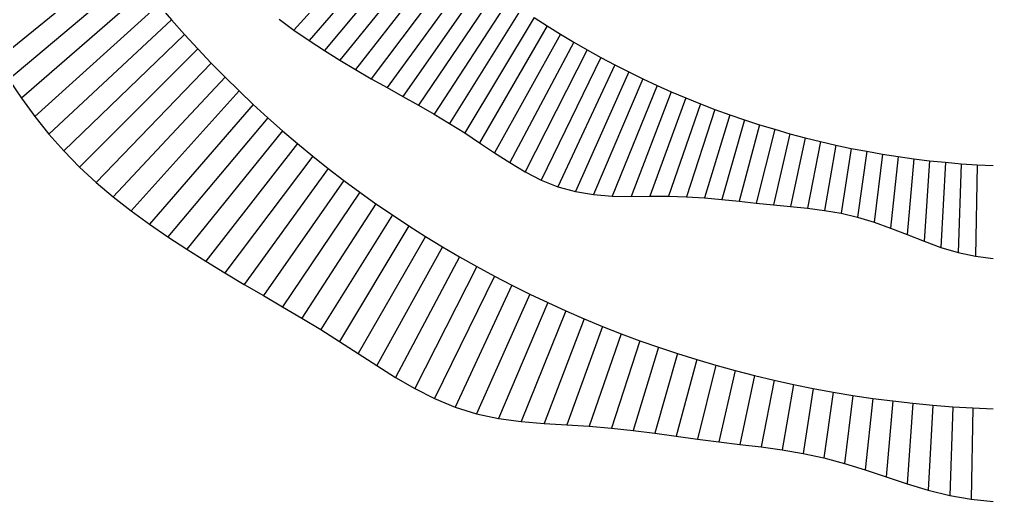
# Model space of a CAD drawing. Header units: metres. Extents: x -30.4 to 28.5, y -25.7 to 29.7.
# Drawn here: x -20.02 to -0.01, y -25.66 to -15.75 of the extents above; entities that cross this region are included whole.
import ezdxf

# ---------------------------------------------------------------- set-up
doc = ezdxf.new("R2010")
doc.units = ezdxf.units.M
for name, color, linetype in [('Fill', 3, 'Continuous'), ('Inner', 2, 'Continuous'), ('Outer', 1, 'Continuous')]:
    doc.layers.add(name, color=color, linetype=linetype)

msp = doc.modelspace()

# ---------------------------------------------------------------- linework, layer by layer
at = {"layer": 'Fill'}
for p, q in [((-12.156, -13.5), (-14.374, -15.964)), ((-11.928, -13.721), (-14.063, -16.178)), ((-11.695, -13.938), (-13.748, -16.384)), ((-11.459, -14.151), (-13.429, -16.583)), ((-11.219, -14.359), (-13.107, -16.777)), ((-17.907, -14.501), (-20.47, -16.576)), ((-10.975, -14.564), (-12.784, -16.964)), ((-10.727, -14.765), (-12.458, -17.147)), ((-17.662, -14.82), (-20.233, -16.977)), ((-10.476, -14.961), (-12.133, -17.327)), ((-17.411, -15.135), (-19.975, -17.364)), ((-10.221, -15.153), (-11.809, -17.508)), ((-9.962, -15.341), (-11.489, -17.692)), ((-17.154, -15.446), (-19.701, -17.739)), ((-9.7, -15.524), (-11.174, -17.882)), ((-16.892, -15.752), (-19.411, -18.101)), ((-9.435, -15.703), (-10.863, -18.079)), ((-9.167, -15.877), (-10.555, -18.282)), ((-16.625, -16.054), (-19.105, -18.45)), ((-8.895, -16.047), (-10.248, -18.487)), ((-16.352, -16.352), (-18.782, -18.782)), ((-8.62, -16.212), (-9.937, -18.689)), ((-8.342, -16.372), (-9.619, -18.879)), ((-8.061, -16.528), (-9.29, -19.047)), ((-16.074, -16.645), (-18.442, -19.097)), ((-7.777, -16.679), (-8.946, -19.184)), ((-15.79, -16.933), (-18.087, -19.396)), ((-7.491, -16.824), (-8.586, -19.284)), ((-7.201, -16.965), (-8.212, -19.346)), ((-6.909, -17.101), (-7.828, -19.376)), ((-15.502, -17.216), (-17.72, -19.68)), ((-6.615, -17.232), (-7.44, -19.383)), ((-6.318, -17.358), (-7.054, -19.38)), ((-15.208, -17.495), (-17.344, -19.952)), ((-6.018, -17.479), (-6.673, -19.381)), ((-5.717, -17.595), (-6.301, -19.391)), ((-14.909, -17.768), (-16.962, -20.214)), ((-5.413, -17.705), (-5.935, -19.414)), ((-5.107, -17.81), (-5.576, -19.446)), ((-4.799, -17.91), (-5.221, -19.484)), ((-14.605, -18.036), (-16.576, -20.469)), ((-4.489, -18.004), (-4.867, -19.522)), ((-4.177, -18.094), (-4.515, -19.557)), ((-3.864, -18.177), (-4.164, -19.591)), ((-14.297, -18.299), (-16.186, -20.717)), ((-3.549, -18.256), (-3.815, -19.627)), ((-3.232, -18.328), (-3.469, -19.672)), ((-2.914, -18.396), (-3.125, -19.73)), ((-13.984, -18.557), (-15.793, -20.958)), ((-2.594, -18.457), (-2.784, -19.81)), ((-2.273, -18.514), (-2.445, -19.911)), ((-1.951, -18.564), (-2.106, -20.034)), ((-1.628, -18.609), (-1.765, -20.17)), ((-1.304, -18.649), (-1.42, -20.307)), ((-0.979, -18.683), (-1.071, -20.434)), ((-0.653, -18.711), (-0.717, -20.538)), ((-0.327, -18.733), (-0.36, -20.613)), ((-13.666, -18.81), (-15.397, -21.192)), ((-13.344, -19.057), (-15.001, -21.423)), ((-13.017, -19.298), (-14.605, -21.653)), ((-12.686, -19.534), (-14.213, -21.885)), ((-12.35, -19.764), (-13.823, -22.122)), ((-12.01, -19.989), (-13.438, -22.365)), ((-11.667, -20.207), (-13.055, -22.612)), ((-11.319, -20.42), (-12.672, -22.86)), ((-10.967, -20.627), (-12.285, -23.104)), ((-10.612, -20.827), (-11.889, -23.334)), ((-10.253, -21.022), (-11.482, -23.541)), ((-9.89, -21.21), (-11.059, -23.716)), ((-9.524, -21.392), (-10.62, -23.852)), ((-9.155, -21.568), (-10.166, -23.949)), ((-8.782, -21.737), (-9.701, -24.011)), ((-8.407, -21.9), (-9.232, -24.051)), ((-8.028, -22.057), (-8.764, -24.079)), ((-7.646, -22.207), (-8.301, -24.108)), ((-7.262, -22.35), (-7.846, -24.146)), ((-6.875, -22.486), (-7.397, -24.195)), ((-6.485, -22.616), (-6.954, -24.252)), ((-6.093, -22.74), (-6.515, -24.313)), ((-5.699, -22.856), (-6.077, -24.373)), ((-5.302, -22.965), (-5.64, -24.429)), ((-4.903, -23.068), (-5.204, -24.482)), ((-4.503, -23.164), (-4.769, -24.535)), ((-4.1, -23.252), (-4.337, -24.596)), ((-3.696, -23.334), (-3.907, -24.669)), ((-3.29, -23.409), (-3.48, -24.761)), ((-2.883, -23.476), (-3.054, -24.874)), ((-2.474, -23.537), (-2.628, -25.006)), ((-2.064, -23.59), (-2.2, -25.15)), ((-1.653, -23.637), (-1.769, -25.295)), ((-1.241, -23.676), (-1.333, -25.427)), ((-0.828, -23.708), (-0.892, -25.535)), ((-0.414, -23.732), (-0.447, -25.612))]:
    msp.add_line(p, q, dxfattribs=at)
at = {"layer": 'Inner'}
for p, q in [((-17.154, -15.446), (-16.892, -15.752)), ((-16.892, -15.752), (-16.625, -16.054)), ((-9.435, -15.703), (-9.167, -15.877)), ((-9.167, -15.877), (-8.895, -16.047)), ((-16.625, -16.054), (-16.352, -16.352)), ((-8.895, -16.047), (-8.62, -16.212)), ((-16.352, -16.352), (-16.074, -16.645)), ((-8.62, -16.212), (-8.342, -16.372)), ((-8.342, -16.372), (-8.061, -16.528)), ((-8.061, -16.528), (-7.777, -16.679)), ((-16.074, -16.645), (-15.79, -16.933)), ((-7.777, -16.679), (-7.491, -16.824)), ((-15.79, -16.933), (-15.502, -17.216)), ((-7.491, -16.824), (-7.201, -16.965)), ((-7.201, -16.965), (-6.909, -17.101)), ((-6.909, -17.101), (-6.615, -17.232)), ((-15.502, -17.216), (-15.208, -17.495)), ((-6.615, -17.232), (-6.318, -17.358)), ((-6.318, -17.358), (-6.018, -17.479)), ((-15.208, -17.495), (-14.909, -17.768)), ((-6.018, -17.479), (-5.717, -17.595)), ((-5.717, -17.595), (-5.413, -17.705)), ((-14.909, -17.768), (-14.605, -18.036)), ((-5.413, -17.705), (-5.107, -17.81)), ((-5.107, -17.81), (-4.799, -17.91)), ((-4.799, -17.91), (-4.489, -18.004)), ((-14.605, -18.036), (-14.297, -18.299)), ((-4.489, -18.004), (-4.177, -18.094)), ((-4.177, -18.094), (-3.864, -18.177)), ((-3.864, -18.177), (-3.549, -18.256)), ((-14.297, -18.299), (-13.984, -18.557)), ((-3.549, -18.256), (-3.232, -18.328)), ((-3.232, -18.328), (-2.914, -18.396)), ((-2.914, -18.396), (-2.594, -18.457)), ((-13.984, -18.557), (-13.666, -18.81)), ((-2.594, -18.457), (-2.273, -18.514)), ((-2.273, -18.514), (-1.951, -18.564)), ((-1.951, -18.564), (-1.628, -18.609)), ((-1.628, -18.609), (-1.304, -18.649)), ((-1.304, -18.649), (-0.979, -18.683)), ((-0.979, -18.683), (-0.653, -18.711)), ((-0.653, -18.711), (-0.327, -18.733)), ((-0.327, -18.733), (0, -18.75)), ((-13.666, -18.81), (-13.344, -19.057)), ((-13.344, -19.057), (-13.017, -19.298)), ((-13.017, -19.298), (-12.686, -19.534)), ((-12.686, -19.534), (-12.35, -19.764)), ((-12.35, -19.764), (-12.01, -19.989)), ((-12.01, -19.989), (-11.667, -20.207)), ((-11.667, -20.207), (-11.319, -20.42)), ((-11.319, -20.42), (-10.967, -20.627)), ((-10.967, -20.627), (-10.612, -20.827)), ((-10.612, -20.827), (-10.253, -21.022)), ((-10.253, -21.022), (-9.89, -21.21)), ((-9.89, -21.21), (-9.524, -21.392)), ((-9.524, -21.392), (-9.155, -21.568)), ((-9.155, -21.568), (-8.782, -21.737)), ((-8.782, -21.737), (-8.407, -21.9)), ((-8.407, -21.9), (-8.028, -22.057)), ((-8.028, -22.057), (-7.646, -22.207)), ((-7.646, -22.207), (-7.262, -22.35)), ((-7.262, -22.35), (-6.875, -22.486)), ((-6.875, -22.486), (-6.485, -22.616)), ((-6.485, -22.616), (-6.093, -22.74)), ((-6.093, -22.74), (-5.699, -22.856)), ((-5.699, -22.856), (-5.302, -22.965)), ((-5.302, -22.965), (-4.903, -23.068)), ((-4.903, -23.068), (-4.503, -23.164)), ((-4.503, -23.164), (-4.1, -23.252)), ((-4.1, -23.252), (-3.696, -23.334)), ((-3.696, -23.334), (-3.29, -23.409)), ((-3.29, -23.409), (-2.883, -23.476)), ((-2.883, -23.476), (-2.474, -23.537)), ((-2.474, -23.537), (-2.064, -23.59)), ((-2.064, -23.59), (-1.653, -23.637)), ((-1.653, -23.637), (-1.241, -23.676)), ((-1.241, -23.676), (-0.828, -23.708)), ((-0.828, -23.708), (-0.414, -23.732)), ((-0.414, -23.732), (0, -23.75))]:
    msp.add_line(p, q, dxfattribs=at)
at = {"layer": 'Outer'}
for p, q in [((-14.677, -15.739), (-14.374, -15.964)), ((-14.374, -15.964), (-14.063, -16.178)), ((-14.063, -16.178), (-13.748, -16.384)), ((-13.748, -16.384), (-13.429, -16.583)), ((-13.429, -16.583), (-13.107, -16.777)), ((-13.107, -16.777), (-12.784, -16.964)), ((-20.233, -16.977), (-19.975, -17.364)), ((-12.784, -16.964), (-12.458, -17.147)), ((-12.458, -17.147), (-12.133, -17.327)), ((-19.975, -17.364), (-19.701, -17.739)), ((-12.133, -17.327), (-11.809, -17.508)), ((-11.809, -17.508), (-11.489, -17.692)), ((-19.701, -17.739), (-19.411, -18.101)), ((-11.489, -17.692), (-11.174, -17.882)), ((-11.174, -17.882), (-10.863, -18.079)), ((-19.411, -18.101), (-19.105, -18.45)), ((-10.863, -18.079), (-10.555, -18.282)), ((-10.555, -18.282), (-10.248, -18.487)), ((-19.105, -18.45), (-18.782, -18.782)), ((-10.248, -18.487), (-9.937, -18.689)), ((-18.782, -18.782), (-18.442, -19.097)), ((-9.937, -18.689), (-9.619, -18.879)), ((-9.619, -18.879), (-9.29, -19.047)), ((-18.442, -19.097), (-18.087, -19.396)), ((-9.29, -19.047), (-8.946, -19.184)), ((-8.946, -19.184), (-8.586, -19.284)), ((-18.087, -19.396), (-17.72, -19.68)), ((-8.586, -19.284), (-8.212, -19.346)), ((-8.212, -19.346), (-7.828, -19.376)), ((-7.828, -19.376), (-7.44, -19.383)), ((-7.44, -19.383), (-7.054, -19.38)), ((-7.054, -19.38), (-6.673, -19.381)), ((-6.673, -19.381), (-6.301, -19.391)), ((-6.301, -19.391), (-5.935, -19.414)), ((-5.935, -19.414), (-5.576, -19.446)), ((-5.576, -19.446), (-5.221, -19.484)), ((-5.221, -19.484), (-4.867, -19.522)), ((-4.867, -19.522), (-4.515, -19.557)), ((-4.515, -19.557), (-4.164, -19.591)), ((-4.164, -19.591), (-3.815, -19.627)), ((-17.72, -19.68), (-17.344, -19.952)), ((-3.815, -19.627), (-3.469, -19.672)), ((-3.469, -19.672), (-3.125, -19.73)), ((-3.125, -19.73), (-2.784, -19.81)), ((-17.344, -19.952), (-16.962, -20.214)), ((-2.784, -19.81), (-2.445, -19.911)), ((-2.445, -19.911), (-2.106, -20.034)), ((-2.106, -20.034), (-1.765, -20.17)), ((-1.765, -20.17), (-1.42, -20.307)), ((-16.962, -20.214), (-16.576, -20.469)), ((-1.42, -20.307), (-1.071, -20.434)), ((-16.576, -20.469), (-16.186, -20.717)), ((-1.071, -20.434), (-0.717, -20.538)), ((-0.717, -20.538), (-0.36, -20.613)), ((-16.186, -20.717), (-15.793, -20.958)), ((-0.36, -20.613), (0, -20.658)), ((-15.793, -20.958), (-15.397, -21.192)), ((-15.397, -21.192), (-15.001, -21.423)), ((-15.001, -21.423), (-14.605, -21.653)), ((-14.605, -21.653), (-14.213, -21.885)), ((-14.213, -21.885), (-13.823, -22.122)), ((-13.823, -22.122), (-13.438, -22.365)), ((-13.438, -22.365), (-13.055, -22.612)), ((-13.055, -22.612), (-12.672, -22.86)), ((-12.672, -22.86), (-12.285, -23.104)), ((-12.285, -23.104), (-11.889, -23.334)), ((-11.889, -23.334), (-11.482, -23.541)), ((-11.482, -23.541), (-11.059, -23.716)), ((-11.059, -23.716), (-10.62, -23.852)), ((-10.62, -23.852), (-10.166, -23.949)), ((-10.166, -23.949), (-9.701, -24.011)), ((-9.701, -24.011), (-9.232, -24.051)), ((-9.232, -24.051), (-8.764, -24.079)), ((-8.764, -24.079), (-8.301, -24.108)), ((-8.301, -24.108), (-7.846, -24.146)), ((-7.846, -24.146), (-7.397, -24.195)), ((-7.397, -24.195), (-6.954, -24.252)), ((-6.954, -24.252), (-6.515, -24.313)), ((-6.515, -24.313), (-6.077, -24.373)), ((-6.077, -24.373), (-5.64, -24.429)), ((-5.64, -24.429), (-5.204, -24.482)), ((-5.204, -24.482), (-4.769, -24.535)), ((-4.769, -24.535), (-4.337, -24.596)), ((-4.337, -24.596), (-3.907, -24.669)), ((-3.907, -24.669), (-3.48, -24.761)), ((-3.48, -24.761), (-3.054, -24.874)), ((-3.054, -24.874), (-2.628, -25.006)), ((-2.628, -25.006), (-2.2, -25.15)), ((-2.2, -25.15), (-1.769, -25.295)), ((-1.769, -25.295), (-1.333, -25.427)), ((-1.333, -25.427), (-0.892, -25.535)), ((-0.892, -25.535), (-0.447, -25.612)), ((-0.447, -25.612), (0, -25.658))]:
    msp.add_line(p, q, dxfattribs=at)

doc.saveas('drawing.dxf')
